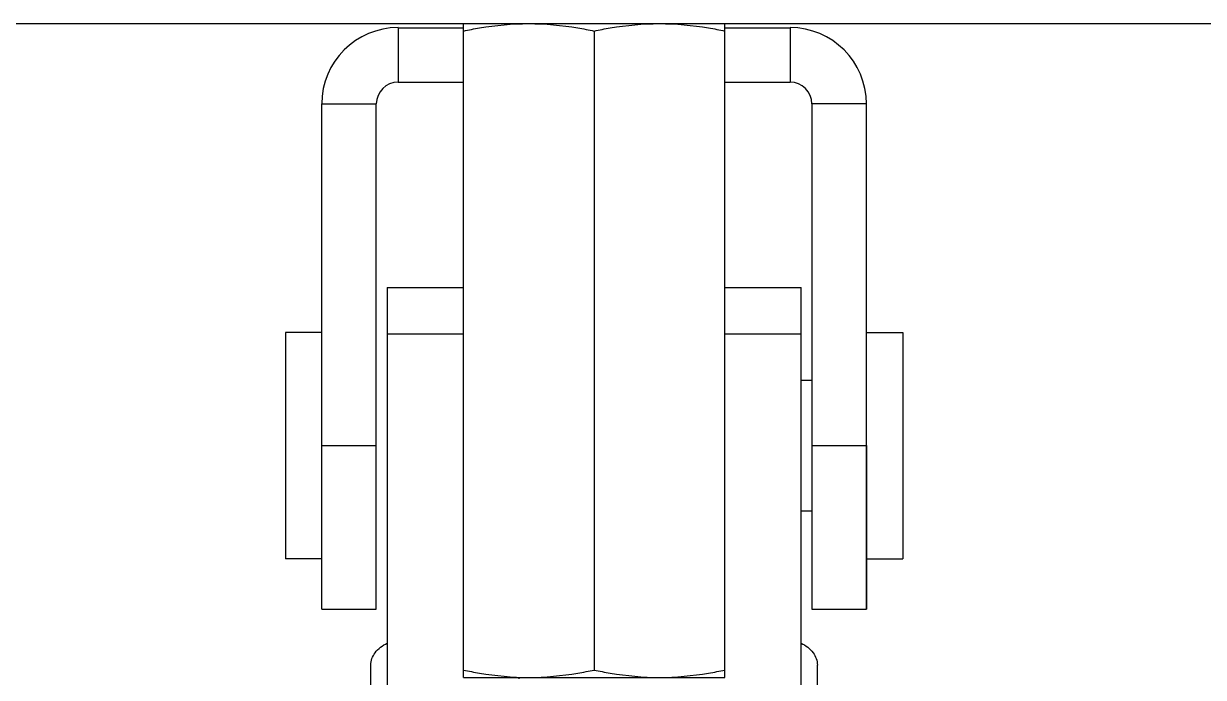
# Model space of a CAD drawing. Extents: x 4995099 to 5303443, y 4627657 to 4889583.
# Drawn here: x 5050241 to 5051446, y 4777601 to 4778268 of the extents above; entities that cross this region are included whole.
import ezdxf

# ---------------------------------------------------------------- set-up
doc = ezdxf.new("R2010")
doc.units = 0
doc.header["$LTSCALE"] = 1000
doc.header["$MEASUREMENT"] = 0
doc.layers.get('0').update_dxf_attribs({"color": 4, "linetype": 'CONTINUOUS'})
doc.layers.add('BZ', color=2, linetype='CONTINUOUS')

msp = doc.modelspace()

# ---------------------------------------------------------------- linework, layer by layer
at = {"linetype": 'Continuous'}
for p, q in [((5050690.4, 4777600.7), (5050690.4, 4778268)), ((5050690.4, 4778268), (5050957.4, 4778268)), ((5050957.4, 4777600.7), (5050957.4, 4778268)), ((5050623.7, 4778263.9), (5050623.7, 4778208.3)), ((5050623.7, 4778263.9), (5050690.4, 4778263.9)), ((5050823.9, 4778260.5), (5050823.9, 4777608.2)), ((5050957.4, 4778263.9), (5051024.1, 4778263.9)), ((5051024.1, 4778263.9), (5051024.1, 4778208.3)), ((5050623.7, 4778208.3), (5050690.4, 4778208.3)), ((5050957.4, 4778208.3), (5051024.1, 4778208.3)), ((5050545.9, 4777670.5), (5050545.9, 4778186.1)), ((5050545.9, 4778186.1), (5050601.5, 4778186.1)), ((5050601.5, 4777823.2), (5050601.5, 4778186.1)), ((5051046.3, 4778186.1), (5051046.3, 4777670.5)), ((5051102, 4778186.1), (5051046.3, 4778186.1)), ((5051102, 4777670.5), (5051102, 4778186.1)), ((5050612.6, 4777998.6), (5050612.6, 4777569.9)), ((5050612.6, 4777998.6), (5050690.4, 4777998.6)), ((5050957.4, 4777998.6), (5051035.2, 4777998.6)), ((5051035.2, 4777569.9), (5051035.2, 4777998.6)), ((5050545.9, 4777952.9), (5050508.6, 4777952.9)), ((5050612.6, 4777951.4), (5050690.4, 4777951.4)), ((5050957.4, 4777951.4), (5051035.2, 4777951.4)), ((5051102, 4777952.9), (5051139.2, 4777952.9)), ((5051035.2, 4777904.1), (5051046.3, 4777904.1)), ((5050545.9, 4777837.3), (5050601.5, 4777837.3)), ((5051046.3, 4777837.3), (5051102, 4777837.3)), ((5051102, 4777837.3), (5051102, 4777670.5)), ((5050601.5, 4777712), (5050601.5, 4777823.2)), ((5051035.2, 4777770.6), (5051046.3, 4777770.6)), ((5050545.9, 4777721.7), (5050508.6, 4777721.7)), ((5051102, 4777721.7), (5051139.2, 4777721.7)), ((5050601.5, 4777670.5), (5050601.5, 4777712)), ((5050545.9, 4777670.5), (5050601.5, 4777670.5)), ((5051046.3, 4777670.5), (5051102, 4777670.5)), ((5050595.9, 4777218.7), (5050595.9, 4777613.2)), ((5051051.9, 4773846.1), (5051051.9, 4777613.2)), ((5050690.4, 4777600.7), (5050957.4, 4777600.7)), ((5050747, 4777600.7), (5050747, 4777599.1))]:
    msp.add_line(p, q, dxfattribs=at)
for p, q in [((5050508.6, 4777952.9), (5050508.6, 4777721.7)), ((5051139.2, 4777952.9), (5051139.2, 4777721.7))]:
    msp.add_line(p, q)
for centre, radius, start, end in [((5050623.7, 4778186.1), 77.9, 90, 180), ((5051024.1, 4778186.1), 77.9, 0, 90), ((5050623.7, 4778186.1), 22.2, 90, 180), ((5051024.1, 4778186.1), 22.2, 0, 90)]:
    msp.add_arc(centre, radius, start, end, dxfattribs=at)
for points, knots in [([(5050690.4, 4778260.5), (5050695.9, 4778261.7), (5050718, 4778265.9), (5050740.4, 4778268), (5050757.2, 4778268)], [0, 0, 0, 0, 0.250789, 1, 1, 1, 1]), ([(5050757.2, 4778268), (5050774, 4778268), (5050796.4, 4778265.9), (5050818.4, 4778261.7), (5050823.9, 4778260.5)], [0, 0, 0, 0, 0.749211, 1, 1, 1, 1]), ([(5050823.9, 4778260.5), (5050829.4, 4778261.7), (5050851.4, 4778265.9), (5050873.9, 4778268), (5050890.6, 4778268)], [0, 0, 0, 0, 0.250789, 1, 1, 1, 1]), ([(5050890.6, 4778268), (5050907.4, 4778268), (5050929.9, 4778265.9), (5050951.9, 4778261.7), (5050957.4, 4778260.5)], [0, 0, 0, 0, 0.749211, 1, 1, 1, 1]), ([(5050595.9, 4777613.2), (5050595.9, 4777617.7), (5050599.6, 4777627.5), (5050607.8, 4777633.4), (5050612.5, 4777635.7)], [0, 0, 0, 0, 0.461863, 1, 1, 1, 1]), ([(5051035.3, 4777635.7), (5051040, 4777633.4), (5051048.2, 4777627.5), (5051051.9, 4777617.7), (5051051.9, 4777613.2)], [0, 0, 0, 0, 0.538137, 1, 1, 1, 1]), ([(5050690.4, 4777608.2), (5050695.9, 4777607.1), (5050718, 4777602.9), (5050740.4, 4777600.7), (5050757.2, 4777600.7)], [0, 0, 0, 0, 0.250789, 1, 1, 1, 1]), ([(5050757.2, 4777600.7), (5050774, 4777600.7), (5050796.4, 4777602.9), (5050818.4, 4777607.1), (5050823.9, 4777608.2)], [0, 0, 0, 0, 0.749211, 1, 1, 1, 1]), ([(5050823.9, 4777608.2), (5050829.4, 4777607.1), (5050851.4, 4777602.9), (5050873.9, 4777600.7), (5050890.6, 4777600.7)], [0, 0, 0, 0, 0.250789, 1, 1, 1, 1]), ([(5050890.6, 4777600.7), (5050907.4, 4777600.7), (5050929.9, 4777602.9), (5050951.9, 4777607.1), (5050957.4, 4777608.2)], [0, 0, 0, 0, 0.749211, 1, 1, 1, 1])]:
    msp.add_open_spline(points, degree=3, knots=knots, dxfattribs=at)
at = {"layer": 'BZ'}
msp.add_line((5041773.1, 4778268), (5059998.1, 4778268), dxfattribs=at)

doc.saveas('drawing.dxf')
